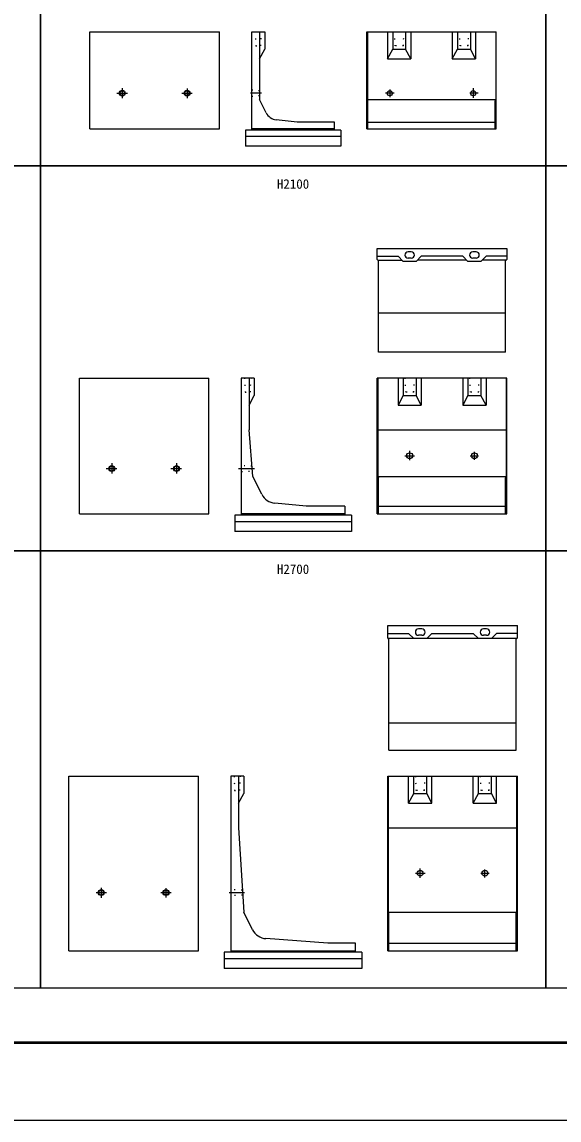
# Model space of a CAD drawing. Units: millimetres, scale not verified. Extents: x -50400 to 50400, y -17820 to 17820.
# Drawn here: x -41086 to -32794, y -17820 to -857 of the extents above; entities that cross this region are included whole.
import ezdxf
from ezdxf.enums import TextEntityAlignment as Align

# ---------------------------------------------------------------- set-up
doc = ezdxf.new("R2010")
doc.units = ezdxf.units.MM
doc.header["$LTSCALE"] = 60
doc.linetypes.add('CHAIN1', pattern=[8, 5, -1, 1, -1])
doc.linetypes.add('DOTTED', pattern=[1.75, 0.25, -1.5])
for name, color, linetype, lineweight in [('0-0_CENTER', 7, 'CHAIN1', 25), ('0-2_Defpoints', 5, 'Continuous', 25), ('0-4_HYO', 3, 'Continuous', 25), ('0-6_OUTLINE', 1, 'Continuous', 25), ('0-7_OUTLINE2', 4, 'DOTTED', 25), ('0-8_TXT', 7, 'Continuous', 25), ('0-9_WAKU', 3, 'Continuous', 25)]:
    doc.layers.add(name, color=color, linetype=linetype, lineweight=lineweight)
doc.styles.add('ＭＳ ゴシック', font='')
doc.styles.get('ＭＳ ゴシック').set_extended_font_data('MS Gothic')

msp = doc.modelspace()

# ---------------------------------------------------------------- linework, layer by layer
at = {"layer": '0-0_CENTER'}
for p, q in [((-39619.42, -1957.39), (-39456.59, -1957.39)), ((-39537.5, -1881.62), (-39537.5, -2033.96)), ((-38619.69, -1957.39), (-38456.19, -1957.39)), ((-38537.5, -1882.82), (-38537.5, -2032.28)), ((-37390.22, -1957.39), (-37556.25, -1957.39)), ((-35341.01, -1957.39), (-35471.99, -1957.39)), ((-35406.5, -1898.52), (-35406.5, -2018.96)), ((-34041.32, -1957.39), (-34172.3, -1957.39)), ((-34118.5, -1881.02), (-34118.5, -2027.29)), ((-35172.59, -7557.39), (-35023.45, -7557.39)), ((-35100, -7627.86), (-35100, -7484.38)), ((-34164.98, -7557.39), (-34037.04, -7557.39)), ((-34100, -7623.67), (-34100, -7497.94)), ((-39788.39, -7757.39), (-39621.1, -7757.39)), ((-39700, -7673.03), (-39700, -7834.89)), ((-38788.39, -7757.39), (-38621.1, -7757.39)), ((-38700, -7673.03), (-38700, -7834.89)), ((-37743.32, -7757.39), (-37493.46, -7757.39)), ((-35010.09, -14007.39), (-34860.95, -14007.39)), ((-34937.5, -14077.86), (-34937.5, -13934.38)), ((-34002.48, -14007.39), (-33874.54, -14007.39)), ((-33937.5, -14073.67), (-33937.5, -13947.94)), ((-39862.5, -14231.22), (-39862.5, -14385.31)), ((-38862.5, -14235.7), (-38862.5, -14380.5)), ((-39942.54, -14307.39), (-39781.8, -14307.39)), ((-38941.53, -14307.39), (-38782.58, -14307.39)), ((-37886.11, -14307.39), (-37650.47, -14307.39))]:
    msp.add_line(p, q, dxfattribs=at)
at = {"layer": '0-2_Defpoints'}
msp.add_lwpolyline([(-50400, -17820), (0, -17820), (0, 17820), (-50400, 17820)], close=True, dxfattribs=at)
at = {"layer": '0-4_HYO'}
for points in [[(-48600, -3077.39), (-40800, -3077.39), (-40800, 2072.61), (-48600, 2072.61)], [(-40800, -3077.39), (-33000, -3077.39), (-33000, 2072.61), (-40800, 2072.61)], [(-33000, -3077.39), (-25200, -3077.39), (-25200, 2072.61), (-33000, 2072.61)], [(-48600, -9027.39), (-40800, -9027.39), (-40800, -3077.39), (-48600, -3077.39)], [(-40800, -9027.39), (-33000, -9027.39), (-33000, -3077.39), (-40800, -3077.39)], [(-33000, -9027.39), (-25200, -9027.39), (-25200, -3077.39), (-33000, -3077.39)], [(-48600, -15777.39), (-40800, -15777.39), (-40800, -9027.39), (-48600, -9027.39)], [(-40800, -15777.39), (-33000, -15777.39), (-33000, -9027.39), (-40800, -9027.39)], [(-33000, -15777.39), (-25200, -15777.39), (-25200, -9027.39), (-33000, -9027.39)]]:
    msp.add_lwpolyline(points, close=True, dxfattribs=at)
at = {"layer": '0-6_OUTLINE'}
for p, q in [((-40037.5, -2507.39), (-40037.5, -1007.39)), ((-40037.5, -1007.39), (-38037.5, -1007.39)), ((-38037.5, -2507.39), (-38037.5, -1007.39)), ((-37537.5, -1007.39), (-37337.5, -1007.39)), ((-37537.5, -2527.39), (-37537.5, -1007.39)), ((-37417.5, -1007.39), (-37417.5, -2057.39)), ((-37337.5, -1007.39), (-37337.5, -1277.39)), ((-35762.5, -2507.39), (-35762.5, -1007.39)), ((-35762.5, -1007.39), (-33762.5, -1007.39)), ((-35442.5, -1007.39), (-35442.5, -1427.39)), ((-35362.5, -1007.39), (-35362.5, -1277.39)), ((-35162.5, -1007.39), (-35162.5, -1277.39)), ((-35082.5, -1007.39), (-35082.5, -1427.39)), ((-34442.5, -1007.39), (-34442.5, -1427.39)), ((-34362.5, -1007.39), (-34362.5, -1277.39)), ((-34162.5, -1007.39), (-34162.5, -1277.39)), ((-34082.5, -1007.39), (-34082.5, -1427.39)), ((-33771.5, -1007.39), (-33771.5, -2057.39)), ((-33762.5, -2507.39), (-33762.5, -1007.39)), ((-37417.5, -1427.39), (-37337.5, -1277.39)), ((-35442.5, -1427.03), (-35362.5, -1277.39)), ((-35362.5, -1277.39), (-35162.5, -1277.39)), ((-35082.5, -1427.39), (-35162.5, -1277.39)), ((-34442.5, -1427.03), (-34362.5, -1277.39)), ((-34362.5, -1277.39), (-34162.5, -1277.39)), ((-34082.5, -1427.39), (-34162.5, -1277.39)), ((-35442.5, -1427.39), (-35082.5, -1427.39)), ((-34442.5, -1427.39), (-34082.5, -1427.39)), ((-37315.86, -2260.66), (-37417.5, -2057.39)), ((-35744.5, -2077.39), (-35753.5, -2057.39)), ((-35744.5, -2507.39), (-35744.5, -2077.39)), ((-33771.5, -2057.39), (-33780.5, -2077.39)), ((-33780.5, -2507.39), (-33780.5, -2077.39)), ((-36837.5, -2407.39), (-37160.08, -2369.88)), ((-40037.5, -2507.39), (-38037.5, -2507.39)), ((-36262.5, -2507.39), (-37537.5, -2507.39)), ((-36262.5, -2407.39), (-36837.5, -2407.39)), ((-36262.5, -2527.39), (-36262.5, -2407.39)), ((-36162.5, -2527.39), (-36162.5, -2777.39)), ((-35762.5, -2507.39), (-33762.5, -2507.39)), ((-35744.5, -2407.39), (-33780.5, -2407.39)), ((-36162.5, -2627.39), (-37637.5, -2627.39)), ((-36162.5, -2777.39), (-37637.5, -2777.39)), ((-35600, -4357.39), (-33600, -4357.39)), ((-35075, -4407.39), (-35125, -4407.39)), ((-34075, -4407.39), (-34125, -4407.39)), ((-33600, -4357.39), (-33600, -4528.39)), ((-35600, -4477.39), (-35280, -4477.39)), ((-35591, -4537.39), (-35220, -4537.39)), ((-35200, -4557.39), (-35280, -4477.39)), ((-35000, -4557.39), (-35200, -4557.39)), ((-35075, -4507.39), (-35125, -4507.39)), ((-35000, -4557.39), (-34920, -4477.39)), ((-34220, -4537.39), (-34980, -4537.39)), ((-34280, -4477.39), (-34920, -4477.39)), ((-34200, -4557.39), (-34280, -4477.39)), ((-34000, -4557.39), (-34200, -4557.39)), ((-34075, -4507.39), (-34125, -4507.39)), ((-34000, -4557.39), (-33920, -4477.39)), ((-33609, -4537.39), (-33980, -4537.39)), ((-33600, -4477.39), (-33920, -4477.39)), ((-33618, -4546.39), (-33600, -4528.39)), ((-33618, -5957.39), (-33618, -4546.39)), ((-33618, -5357.39), (-35582, -5357.39)), ((-38200, -8457.39), (-38200, -6357.39)), ((-37580, -6357.39), (-37580, -7157.39)), ((-37500, -6357.39), (-37500, -6627.39)), ((-35600, -8457.39), (-35600, -6357.39)), ((-33600, -6357.39), (-35600, -6357.39)), ((-35591, -6357.39), (-35591, -7877.39)), ((-35280, -6357.39), (-35280, -6777.39)), ((-35000, -6357.39), (-35000, -6627.39)), ((-34280, -6357.39), (-34280, -6777.39)), ((-34200, -6357.39), (-34200, -6627.39)), ((-34000, -6357.39), (-34000, -6627.39)), ((-33920, -6357.39), (-33920, -6777.39)), ((-33609, -6357.39), (-33609, -7877.39)), ((-33600, -8457.39), (-33600, -6357.39)), ((-37580, -6777.39), (-37500, -6627.39)), ((-35280, -6777.39), (-34920, -6777.39)), ((-35200, -6627.39), (-35000, -6627.39)), ((-34200, -6627.39), (-34280, -6777.39)), ((-34200, -6627.39), (-34000, -6627.39)), ((-37520, -7877.39), (-37580, -7157.39)), ((-35591, -7157.39), (-33609, -7157.39)), ((-37381.86, -8153.67), (-37520, -7877.39)), ((-35591, -7877.39), (-35582, -7897.39)), ((-35591, -7877.39), (-33609, -7877.39)), ((-35582, -8457.39), (-35582, -7897.39)), ((-36700, -8337.39), (-37182.33, -8290.71)), ((-40200, -8457.39), (-38200, -8457.39)), ((-36100, -8457.39), (-37700, -8457.39)), ((-36100, -8337.39), (-36700, -8337.39)), ((-36100, -8337.39), (-36100, -8477.39)), ((-36000, -8477.39), (-36000, -8727.39)), ((-35600, -8457.39), (-33600, -8457.39)), ((-35582, -8337.39), (-33618, -8337.39)), ((-36000, -8577.39), (-37800, -8577.39)), ((-36000, -8727.39), (-37800, -8727.39)), ((-35437.5, -10373.39), (-35437.5, -10182.39)), ((-35437.5, -10182.39), (-33437.5, -10182.39)), ((-35437.5, -10302.39), (-35117.5, -10302.39)), ((-35037.5, -10382.39), (-35117.5, -10302.39)), ((-34912.5, -10232.39), (-34962.5, -10232.39)), ((-34912.5, -10332.39), (-34962.5, -10332.39)), ((-34837.5, -10382.39), (-34757.5, -10302.39)), ((-34757.5, -10302.39), (-34117.5, -10302.39)), ((-34037.5, -10382.39), (-34117.5, -10302.39)), ((-33912.5, -10232.39), (-33962.5, -10232.39)), ((-33912.5, -10332.39), (-33962.5, -10332.39)), ((-33837.5, -10382.39), (-33757.5, -10302.39)), ((-33437.5, -10302.39), (-33757.5, -10302.39)), ((-33437.5, -10373.39), (-33437.5, -10182.39)), ((-35419.5, -10391.39), (-35437.5, -10373.39)), ((-33446.5, -10382.39), (-35428.5, -10382.39)), ((-35419.5, -12107.39), (-35419.5, -10391.39)), ((-33455.5, -10391.39), (-33437.5, -10373.39)), ((-33455.5, -12107.39), (-33455.5, -10391.39)), ((-35419.5, -11682.39), (-33455.5, -11682.39)), ((-35419.5, -12107.39), (-33455.5, -12107.39)), ((-38362.5, -15207.39), (-38362.5, -12507.39)), ((-37662.5, -12507.39), (-37862.5, -12507.39)), ((-37862.5, -12507.39), (-37862.5, -15227.39)), ((-37742.5, -12507.39), (-37742.5, -13307.39)), ((-37662.5, -12507.39), (-37662.5, -12777.39)), ((-35437.5, -15207.39), (-35437.5, -12507.39)), ((-35437.5, -12507.39), (-33437.5, -12507.39)), ((-35428.5, -14607.39), (-35428.5, -12507.39)), ((-35117.5, -12927.39), (-35117.5, -12507.39)), ((-34837.5, -12777.39), (-34837.5, -12507.39)), ((-34757.5, -12927.39), (-34757.5, -12507.39)), ((-34117.5, -12927.39), (-34117.5, -12507.39)), ((-34037.5, -12777.39), (-34037.5, -12507.39)), ((-33837.5, -12777.39), (-33837.5, -12507.39)), ((-33757.5, -12927.39), (-33757.5, -12507.39)), ((-33446.5, -14607.39), (-33446.5, -12507.39)), ((-33437.5, -15207.39), (-33437.5, -12507.39)), ((-37742.5, -12927.39), (-37662.5, -12777.39)), ((-35037.5, -12777.39), (-34837.5, -12777.39)), ((-34757.5, -12927.39), (-34837.5, -12777.39)), ((-34117.5, -12927.39), (-34037.5, -12777.39)), ((-34037.5, -12777.39), (-33837.5, -12777.39)), ((-33757.5, -12927.39), (-33837.5, -12777.39)), ((-35117.5, -12927.39), (-34757.5, -12927.39)), ((-34117.5, -12927.39), (-33757.5, -12927.39)), ((-37742.5, -13307.39), (-37662.5, -14607.39)), ((-35428.5, -13307.39), (-33446.5, -13307.39)), ((-37526.11, -14880.16), (-37662.5, -14607.39)), ((-35419.5, -14625.39), (-35428.5, -14607.39)), ((-35428.5, -14607.39), (-33446.5, -14607.39)), ((-35419.5, -15207.39), (-35419.5, -14625.39)), ((-33446.5, -14607.39), (-33455.5, -14625.39)), ((-33455.5, -15207.39), (-33455.5, -14625.39)), ((-36362.5, -15087.39), (-37320.64, -15017.7)), ((-35419.5, -15087.39), (-33455.5, -15087.39)), ((-40362.5, -15207.39), (-38362.5, -15207.39)), ((-37862.5, -15207.39), (-35937.5, -15207.39)), ((-35837.5, -15227.39), (-35837.5, -15477.39)), ((-35437.5, -15207.39), (-33437.5, -15207.39)), ((-35837.5, -15327.39), (-37962.5, -15327.39)), ((-35837.5, -15477.39), (-37962.5, -15477.39))]:
    msp.add_line(p, q, dxfattribs=at)
for points in [[(-35753.5, -1007.39), (-35753.5, -2057.39), (-33771.5, -2057.39)], [(-36162.5, -2527.39), (-37637.5, -2527.39), (-37637.5, -2777.39)], [(-35582, -4546.39), (-35600, -4528.39), (-35600, -4357.39)], [(-33618, -5957.39), (-35582, -5957.39), (-35582, -4546.39)], [(-40200, -8457.39), (-40200, -6357.39), (-38200, -6357.39)], [(-37500, -6357.39), (-37700, -6357.39), (-37700, -8477.39)], [(-35200, -6357.39), (-35200, -6627.39), (-35280, -6777.39)], [(-34920, -6357.39), (-34920, -6777.39), (-35000, -6627.39)], [(-34280, -6777.39), (-33920, -6777.39), (-34000, -6627.39)], [(-33618, -8457.39), (-33618, -7897.39), (-33609, -7877.39)], [(-36000, -8477.39), (-37800, -8477.39), (-37800, -8727.39)], [(-40362.5, -15207.39), (-40362.5, -12507.39), (-38362.5, -12507.39)], [(-35117.5, -12927.39), (-35037.5, -12777.39), (-35037.5, -12507.39)], [(-35937.5, -15227.39), (-35937.5, -15087.39), (-36362.5, -15087.39)], [(-35837.5, -15227.39), (-37962.5, -15227.39), (-37962.5, -15477.39)]]:
    msp.add_lwpolyline(points, dxfattribs=at)
for centre, radius in [((-39537.5, -1957.39), 45), ((-39537.5, -1957.39), 37.5), ((-38537.5, -1957.39), 45), ((-38537.5, -1957.39), 37.5), ((-35406.5, -1957.39), 40), ((-34118.5, -1957.39), 40), ((-35100, -7557.39), 45), ((-34100, -7557.39), 45), ((-39700, -7757.39), 45), ((-39700, -7757.39), 37.5), ((-38700, -7757.39), 45), ((-38700, -7757.39), 37.5), ((-34937.5, -14007.39), 45), ((-33937.5, -14007.39), 45), ((-39862.5, -14307.39), 45), ((-39862.5, -14307.39), 37.5), ((-38862.5, -14307.39), 45), ((-38862.5, -14307.39), 37.5)]:
    msp.add_circle(centre, radius, dxfattribs=at)
for centre, radius, start, end in [((-37136.98, -2171.21), 200, 206.56505, 263.36749), ((-35125, -4457.39), 50, 90, 270), ((-35075, -4457.39), 50, 270, 90), ((-34125, -4457.39), 50, 90, 270), ((-34075, -4457.39), 50, 270, 90), ((-37158.25, -8041.87), 250, 206.56505, 264.47246), ((-34962.5, -10282.39), 50, 90, 270), ((-34912.5, -10282.39), 50, 270, 90), ((-33962.5, -10282.39), 50, 90, 270), ((-33912.5, -10282.39), 50, 270, 90), ((-37302.5, -14768.36), 250, 206.56505, 265.84036)]:
    msp.add_arc(centre, radius, start, end, dxfattribs=at)
at = {"layer": '0-7_OUTLINE2'}
for p, q in [((-37397.5, -1227.39), (-37387.5, -1007.39)), ((-35337.5, -1007.39), (-35327.5, -1227.39)), ((-35197.5, -1227.39), (-35187.5, -1007.39)), ((-34337.5, -1007.39), (-34327.5, -1227.39)), ((-34197.5, -1227.39), (-34187.5, -1007.39)), ((-35197.5, -1227.39), (-35327.5, -1227.39)), ((-34197.5, -1227.39), (-34327.5, -1227.39)), ((-37417.5, -1919.89), (-37537.5, -1912.39)), ((-37537.5, -2002.39), (-37417.5, -1994.89)), ((-37560, -6577.39), (-37550, -6357.39)), ((-35175, -6357.39), (-35165, -6577.39)), ((-35035, -6577.39), (-35025, -6357.39)), ((-34175, -6357.39), (-34165, -6577.39)), ((-34035, -6577.39), (-34025, -6357.39)), ((-35035, -6577.39), (-35165, -6577.39)), ((-34035, -6577.39), (-34165, -6577.39)), ((-37695, -7712.61), (-37699.78, -7707.39)), ((-37699.78, -7807.38), (-37695, -7802.17)), ((-37538.16, -7719.66), (-37695, -7712.61)), ((-37695, -7802.17), (-37531.87, -7795.1)), ((-37533.54, -7714.86), (-37538.16, -7719.66)), ((-37526.66, -7799.88), (-37531.87, -7795.1)), ((-37722.5, -12727.39), (-37712.5, -12507.39)), ((-35012.5, -12507.39), (-35002.5, -12727.39)), ((-34872.5, -12727.39), (-34862.5, -12507.39)), ((-34012.5, -12507.39), (-34002.5, -12727.39)), ((-33872.5, -12727.39), (-33862.5, -12507.39)), ((-34872.5, -12727.39), (-35002.5, -12727.39)), ((-33872.5, -12727.39), (-34002.5, -12727.39)), ((-37857.5, -14262.39), (-37862.5, -14257.39)), ((-37857.5, -14352.39), (-37862.5, -14357.39)), ((-37688.28, -14269.89), (-37857.5, -14262.39)), ((-37683.66, -14344.89), (-37857.5, -14352.39)), ((-37688.28, -14269.89), (-37683.58, -14264.89)), ((-37683.66, -14344.89), (-37678.35, -14349.89))]:
    msp.add_line(p, q, dxfattribs=at)
for points in [[(-37487.5, -1007.39), (-37477.5, -1227.39), (-37397.5, -1227.39)], [(-37650, -6357.39), (-37640, -6577.39), (-37560, -6577.39)], [(-37812.5, -12507.39), (-37802.5, -12727.39), (-37722.5, -12727.39)]]:
    msp.add_lwpolyline(points, dxfattribs=at)
at = {"layer": '0-9_WAKU', "lineweight": 50}
msp.add_lwpolyline([(-49200, -16620), (-1200, -16620), (-1200, 16620), (-49200, 16620)], close=True, dxfattribs=at)

# ---------------------------------------------------------------- texts
at = {"layer": '0-8_TXT', "style": 'ＭＳ ゴシック'}
for s, p in [('H2100', (-37150, -3477.39)), ('H2700', (-37150, -9427.39))]:
    msp.add_text(s, height=146.6, dxfattribs=at).set_placement(p, align=Align.BOTTOM_LEFT)

doc.saveas('drawing.dxf')
